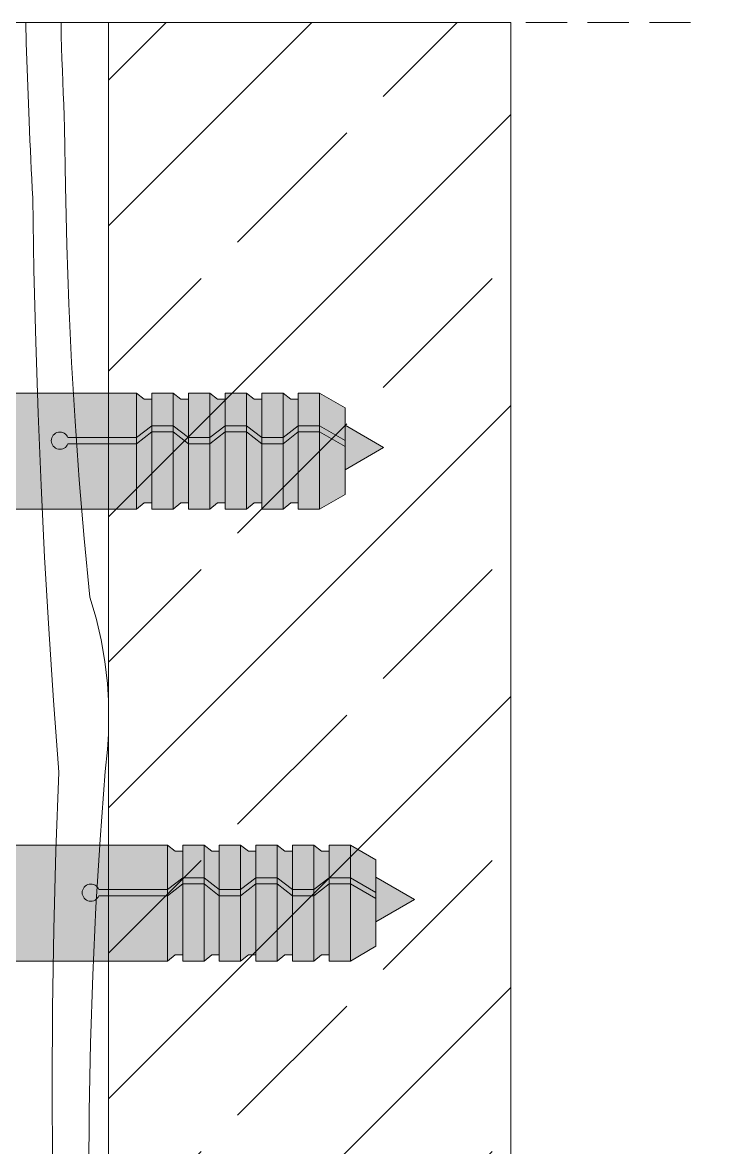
# Model space of a CAD drawing. Header units: millimetres. Extents: x -7826 to 55813, y 465 to 25965.
# Drawn here: x 53924 to 54257, y 16993 to 17539 of the extents above; entities that cross this region are included whole.
import ezdxf

# ---------------------------------------------------------------- set-up
doc = ezdxf.new("R2010")
doc.units = ezdxf.units.MM
doc.linetypes.add('Hidden Line', pattern=[30.00000000000001, 20, -10.00000000000001])
for name, color, linetype, lineweight in [('2D - Ogolne2', 251, 'Continuous', 15), ('2D Drafting - General121', 255, 'Continuous', 0), ('2D Drafting - General2', 251, 'Continuous', 15), ('2D Drafting - General81', 251, 'Continuous', 20)]:
    doc.layers.add(name, color=color, linetype=linetype, lineweight=lineweight)

# ---------------------------------------------------------------- blocks, each defined once
blk = doc.blocks.new('*X38')
at = {"layer": '2D Drafting - General81', "linetype": 'Continuous'}
for p, q in [((-48009.10307146277, 64832.55848733983), (-48009.35534953867, 64842.40495921654)), ((-47992.0940144191, 64835.77243697853), (-47992.23143059357, 64842.40495921654)), ((-47991.93485466691, 64830.22229493841), (-47992.0940144191, 64835.77243697853)), ((-48007.72264840914, 64794.42648238866), (-48009.10307146277, 64832.55848733983)), ((-47991.76299580947, 64824.67253160786), (-47991.93485466691, 64830.22229493841)), ((-47991.57843874655, 64819.12317604323), (-47991.76299580947, 64824.67253160786)), ((-47991.38118444444, 64813.57425729878), (-47991.57843874655, 64819.12317604323)), ((-47991.17123393587, 64808.02580442649), (-47991.38118444444, 64813.57425729878)), ((-47990.94858832008, 64802.47784647586), (-47991.17123393587, 64808.02580442649)), ((-47990.71324876272, 64796.93041249385), (-47990.94858832008, 64802.47784647586)), ((-48007.52564845457, 64789.75194569219), (-48007.72264840914, 64794.42648238865)), ((-47990.46521649596, 64791.38353152462), (-47990.71324876272, 64796.93041249385)), ((-48007.3225903307, 64785.07766823927), (-48007.52564845457, 64789.75194569219)), ((-47990.1233514743, 64762.80558643722), (-47990.46521649597, 64791.38353152462)), ((-48007.11347437863, 64780.40365788121), (-48007.3225903307, 64785.07766823927)), ((-48006.89830094961, 64775.72992246893), (-48007.11347437863, 64780.40365788121)), ((-48006.67707040505, 64771.05646985284), (-48006.89830094961, 64775.72992246893)), ((-48006.44978311656, 64766.38330788292), (-48006.67707040505, 64771.05646985284)), ((-48006.21643946593, 64761.71044440864), (-48006.44978311656, 64766.38330788292)), ((-48005.97703984507, 64757.03788727894), (-48006.21643946593, 64761.71044440864)), ((-47989.4430824372, 64734.23369376019), (-47990.1233514743, 64762.80558643722)), ((-48005.39317343078, 64722.13097162648), (-48005.97703984507, 64757.03788727894)), ((-47988.42450478865, 64705.67186054372), (-47989.4430824372, 64734.23369376019)), ((-48004.52192032855, 64687.23004644693), (-48005.39317343078, 64722.13097162648)), ((-47987.06776137854, 64677.12409242728), (-47988.42450478865, 64705.67186054372)), ((-48003.36333960222, 64652.33747773871), (-48004.52192032855, 64687.23004644693)), ((-47985.37304248264, 64648.59439307774), (-47987.06776137854, 64677.12409242728)), ((-48001.91750979414, 64617.45563093378), (-48003.36333960222, 64652.33747773871)), ((-47983.34058577591, 64620.08676362797), (-47985.37304248264, 64648.59439307774)), ((-47980.9706762992, 64591.60520211558), (-47983.34058577591, 64620.08676362797)), ((-48000.1845289198, 64582.5868707372), (-48001.91750979414, 64617.45563093378)), ((-47978.26364641923, 64563.15370292241), (-47980.9706762992, 64591.60520211558)), ((-47998.16451446118, 64547.7335609669), (-48000.1845289198, 64582.5868707372)), ((-47975.22570624502, 64552.86753182047), (-47978.26364641923, 64563.15370292241)), ((-47972.77687532036, 64542.4254236261), (-47975.22570624502, 64552.86753182047)), ((-47995.8576033588, 64512.8980643934), (-47998.16451446118, 64547.7335609669)), ((-47970.92505921768, 64531.86108864644), (-47972.77687532036, 64542.4254236261)), ((-47969.67623616365, 64521.20863177396), (-47970.92505921768, 64531.86108864644)), ((-47969.17559333132, 64512.85713576179), (-47969.67623616365, 64521.20863177396)), ((-47993.26395200245, 64478.08274257959), (-47995.8576033588, 64512.8980643934)), ((-47969.57823611577, 64489.06717931254), (-47969.17559333132, 64496.54725512663)), ((-47970.76207736909, 64478.40730518911), (-47969.57823611577, 64489.06717931254)), ((-47994.70606698617, 64439.9530209208), (-47993.26395200245, 64478.08274257959)), ((-47973.2254696739, 64445.45306221561), (-47970.76207736909, 64478.40730518911)), ((-47975.23986379558, 64412.46832865709), (-47973.2254696739, 64445.45306221561)), ((-47995.74508522807, 64401.81018659382), (-47994.70606698617, 64439.9530209208)), ((-47976.80488614947, 64379.45922178282), (-47975.23986379558, 64412.46832865709)), ((-47996.3808906493, 64363.65850090537), (-47995.74508522807, 64401.81018659382)), ((-47977.92024649027, 64346.43186338233), (-47976.80488614947, 64379.45922178282)), ((-47996.61341221786, 64325.5022261511), (-47996.3808906493, 64363.65850090537)), ((-47978.58573796595, 64313.39237863), (-47977.92024649027, 64346.43186338233)), ((-47996.44262395652, 64287.34562513932), (-47996.61341221786, 64325.5022261511)), ((-47978.80123715605, 64280.34689494912), (-47978.58573796595, 64313.39237863))]:
    blk.add_line(p, q, dxfattribs=at)
blk = doc.blocks.new('Wype_nienie_129')
at = {"layer": '2D Drafting - General2', "linetype": 'Continuous'}
for p, q in [((-47969.17559333132, 64842.40495921654), (-48149.17559333131, 64842.40495921654)), ((-47969.17559333132, 63930.49057417794), (-47969.17559333132, 64842.40495921654))]:
    blk.add_line(p, q, dxfattribs=at)
at = {"layer": '2D Drafting - General81', "linetype": 'Continuous'}
blk.add_blockref('*X38', (0, 0), dxfattribs=at)

msp = doc.modelspace()

# ---------------------------------------------------------------- hatches: boundary and pattern name
at = {"layer": '2D Drafting - General121', "linetype": 'Continuous'}
h = msp.add_hatch(color=256, dxfattribs=at)
edge = h.paths.add_edge_path()
edge.add_line((53844.78526070297, 17302.76022561027), (53844.78526070297, 17359.11408567144))
edge.add_line((53844.78526070297, 17359.11408567144), (53979.2041208653, 17359.11408567144))
edge.add_line((53979.2041208653, 17359.11408567144), (53979.2041208653, 17337.45787289292))
edge.add_line((53979.2041208653, 17337.45787289292), (53945.89550412581, 17337.45787289292))
edge.add_arc((53941.98089569121, 17335.97853980047), 4.184804128586707, 20.70161155939179, 339.2983884406082)
edge.add_line((53945.89550412581, 17334.49920670803), (53979.2041208653, 17334.49920670803))
edge.add_line((53979.2041208653, 17334.49920670803), (53979.2041208653, 17302.76022561027))
edge.add_line((53979.2041208653, 17302.76022561027), (53844.78526070297, 17302.76022561027))
for points in [[(53986.64539865356, 17356.15541948656), (53986.64539865356, 17343.20435746664), (53979.2041208653, 17337.45787289292), (53979.2041208653, 17359.11408567144), (53982.94706592247, 17356.15541948656)], [(53997.00073030064, 17359.11408567144), (53997.00073030064, 17343.20435746664), (53986.64539865356, 17343.20435746664), (53986.64539865356, 17359.11408567144)], [(54004.44200808889, 17356.15541948656), (54004.44200808889, 17337.45787289292), (53997.00073030064, 17343.20435746664), (53997.00073030064, 17359.11408567144), (54000.7436753578, 17356.15541948656)], [(54014.79733973595, 17359.11408567144), (54014.79733973595, 17337.45787289292), (54004.44200808889, 17337.45787289292), (54004.44200808889, 17359.11408567144)], [(54014.79733973595, 17337.45787289292), (54014.79733973595, 17359.11408567144), (54018.54028479313, 17356.15541948656), (54022.23861752423, 17356.15541948656), (54022.23861752423, 17343.20435746664)], [(54032.59394917129, 17359.11408567144), (54032.59394917129, 17343.20435746664), (54022.23861752423, 17343.20435746664), (54022.23861752423, 17359.11408567144)], [(54040.03522695955, 17356.15541948656), (54040.03522695955, 17337.45787289292), (54032.59394917129, 17343.20435746664), (54032.59394917129, 17359.11408567144), (54036.33689422846, 17356.15541948656)], [(54050.39055860662, 17359.11408567144), (54050.39055860662, 17337.45787289292), (54040.03522695955, 17337.45787289292), (54040.03522695955, 17359.11408567144)], [(54057.83183639489, 17356.15541948656), (54057.83183639489, 17343.20435746664), (54050.39055860662, 17337.45787289292), (54050.39055860662, 17359.11408567144), (54054.1335036638, 17356.15541948656)], [(54057.83183639489, 17343.20435746664), (54057.83183639489, 17359.11408567144), (54068.18716804196, 17359.11408567144), (54068.18716804196, 17343.20435746664)], [(54080.56749702065, 17336.05657119814), (54068.18716804196, 17343.20435746664), (54068.18716804196, 17359.11408567144), (54080.56749702065, 17351.96629940295)], [(53979.2041208653, 17337.45787289292), (53986.64539865356, 17343.20435746664), (53986.64539865356, 17340.24569128175), (53979.2041208653, 17334.49920670803)], [(53986.64539865356, 17343.20435746664), (53997.00073030064, 17343.20435746664), (53997.00073030064, 17340.24569128175), (53986.64539865356, 17340.24569128175)], [(54004.44200808889, 17334.49920670803), (53997.00073030064, 17340.24569128178), (53997.00073030064, 17343.20435746664), (54004.44200808889, 17337.45787289292)], [(54022.23861752423, 17340.24569128175), (54014.79733973595, 17334.49920670803), (54014.79733973595, 17337.45787289292), (54022.23861752423, 17343.20435746664)], [(54032.59394917129, 17340.24569128175), (54022.23861752423, 17340.24569128175), (54022.23861752423, 17343.20435746664), (54032.59394917129, 17343.20435746664)], [(54040.03522695955, 17334.49920670803), (54032.59394917129, 17340.24569128175), (54032.59394917129, 17343.20435746664), (54040.03522695955, 17337.45787289292)], [(54050.39055860662, 17337.45787289292), (54057.83183639489, 17343.20435746664), (54057.83183639489, 17340.24569128175), (54050.39055860662, 17334.49920670803)], [(54057.83183639489, 17343.20435746664), (54068.18716804196, 17343.20435746664), (54068.18716804196, 17340.24569128175), (54057.83183639489, 17340.24569128175)], [(54080.56749702065, 17333.09790501327), (54068.18716804196, 17340.24569128178), (54068.18716804196, 17343.20435746664), (54080.56749702065, 17336.05657119814)], [(54099.29532163399, 17332.68139523618), (54080.56749702065, 17321.86888065432), (54080.56749702065, 17343.49390981803)], [(53986.64539865356, 17305.71889179512), (53982.94706592247, 17305.71889179512), (53979.2041208653, 17302.76022561027), (53979.2041208653, 17334.49920670803), (53986.64539865356, 17340.24569128175)], [(53986.64539865356, 17302.76022561027), (53986.64539865356, 17340.24569128175), (53997.00073030064, 17340.24569128175), (53997.00073030064, 17302.76022561027)], [(54004.44200808889, 17305.71889179512), (54000.7436753578, 17305.71889179512), (53997.00073030064, 17302.76022561027), (53997.00073030064, 17340.24569128178), (54004.44200808889, 17334.49920670803)], [(54004.44200808889, 17337.45787289292), (54014.79733973595, 17337.45787289292), (54014.79733973595, 17334.49920670803), (54004.44200808889, 17334.49920670803)], [(54022.23861752423, 17305.71889179512), (54018.54028479313, 17305.71889179512), (54014.79733973595, 17302.76022561027), (54014.79733973595, 17334.49920670803), (54022.23861752423, 17340.24569128175)], [(54032.59394917129, 17302.76022561027), (54022.23861752423, 17302.76022561027), (54022.23861752423, 17340.24569128175), (54032.59394917129, 17340.24569128175)], [(54040.03522695955, 17305.71889179512), (54036.33689422846, 17305.71889179512), (54032.59394917129, 17302.76022561027), (54032.59394917129, 17340.24569128175), (54040.03522695955, 17334.49920670803)], [(54040.03522695955, 17337.45787289292), (54050.39055860662, 17337.45787289292), (54050.39055860662, 17334.49920670803), (54040.03522695955, 17334.49920670803)], [(54057.83183639489, 17305.71889179512), (54054.1335036638, 17305.71889179512), (54050.39055860662, 17302.76022561027), (54050.39055860662, 17334.49920670803), (54057.83183639489, 17340.24569128175)], [(54057.83183639489, 17302.76022561027), (54057.83183639489, 17340.24569128175), (54068.18716804196, 17340.24569128175), (54068.18716804196, 17302.76022561027)], [(54080.56749702065, 17309.90801187876), (54068.18716804196, 17302.76022561027), (54068.18716804196, 17340.24569128175), (54080.56749702065, 17333.09790501327)], [(54004.44200808889, 17302.76022561027), (54004.44200808889, 17334.49920670803), (54014.79733973595, 17334.49920670803), (54014.79733973595, 17302.76022561027)], [(54050.39055860662, 17302.76022561027), (54040.03522695955, 17302.76022561027), (54040.03522695955, 17334.49920670803), (54050.39055860662, 17334.49920670803)], [(54001.64539134392, 17136.52530604096), (54001.64539134392, 17123.57424402104), (53994.20411355566, 17117.8277594473), (53994.20411355566, 17139.48397222584), (53997.94705861283, 17136.52530604096)], [(54012.000722991, 17139.48397222584), (54012.000722991, 17123.57424402104), (54001.64539134392, 17123.57424402104), (54001.64539134392, 17139.48397222584)], [(54019.44200077926, 17136.52530604096), (54019.44200077926, 17117.8277594473), (54012.000722991, 17123.57424402104), (54012.000722991, 17139.48397222584), (54015.74366804816, 17136.52530604096)], [(54029.79733242631, 17139.48397222584), (54029.79733242631, 17117.8277594473), (54019.44200077926, 17117.8277594473), (54019.44200077926, 17139.48397222584)], [(54029.79733242631, 17117.8277594473), (54029.79733242631, 17139.48397222584), (54033.54027748349, 17136.52530604096), (54037.23861021459, 17136.52530604096), (54037.23861021459, 17123.57424402104)], [(54047.59394186165, 17139.48397222584), (54047.59394186165, 17123.57424402104), (54037.23861021459, 17123.57424402104), (54037.23861021459, 17139.48397222584)], [(54055.03521964992, 17136.52530604096), (54055.03521964992, 17117.8277594473), (54047.59394186165, 17123.57424402104), (54047.59394186165, 17139.48397222584), (54051.33688691883, 17136.52530604096)], [(54065.39055129699, 17139.48397222584), (54065.39055129699, 17117.8277594473), (54055.03521964992, 17117.8277594473), (54055.03521964992, 17139.48397222584)], [(54072.83182908525, 17136.52530604096), (54072.83182908525, 17123.57424402104), (54065.39055129699, 17117.8277594473), (54065.39055129699, 17139.48397222584), (54069.13349635417, 17136.52530604096)], [(54072.83182908525, 17123.57424402104), (54072.83182908525, 17139.48397222584), (54083.18716073233, 17139.48397222584), (54083.18716073233, 17123.57424402104)], [(54095.56748971101, 17116.42645775254), (54083.18716073233, 17123.57424402104), (54083.18716073233, 17139.48397222584), (54095.56748971101, 17132.33618595735)], [(53994.20411355566, 17117.8277594473), (54001.64539134392, 17123.57424402104), (54001.64539134392, 17120.61557783617), (53994.20411355566, 17114.86909326243)], [(54001.64539134392, 17123.57424402104), (54012.000722991, 17123.57424402104), (54012.000722991, 17120.61557783617), (54001.64539134392, 17120.61557783617)], [(54019.44200077926, 17114.86909326243), (54012.000722991, 17120.61557783617), (54012.000722991, 17123.57424402104), (54019.44200077926, 17117.8277594473)], [(54037.23861021459, 17120.61557783617), (54029.79733242631, 17114.86909326243), (54029.79733242631, 17117.8277594473), (54037.23861021459, 17123.57424402104)], [(54047.59394186165, 17120.61557783617), (54037.23861021459, 17120.61557783617), (54037.23861021459, 17123.57424402104), (54047.59394186165, 17123.57424402104)], [(54055.03521964992, 17114.86909326243), (54047.59394186165, 17120.61557783617), (54047.59394186165, 17123.57424402104), (54055.03521964992, 17117.8277594473)], [(54065.39055129699, 17117.8277594473), (54072.83182908525, 17123.57424402104), (54072.83182908525, 17120.61557783617), (54065.39055129699, 17114.86909326243)], [(54072.83182908525, 17123.57424402104), (54083.18716073233, 17123.57424402104), (54083.18716073233, 17120.61557783617), (54072.83182908525, 17120.61557783617)], [(54095.56748971101, 17113.46779156767), (54083.18716073233, 17120.61557783617), (54083.18716073233, 17123.57424402104), (54095.56748971101, 17116.42645775254)], [(54114.29531432435, 17113.05128179058), (54095.56748971101, 17102.23876720872), (54095.56748971101, 17123.86379637241)], [(54001.64539134392, 17086.08877834955), (53997.94705861283, 17086.08877834955), (53994.20411355566, 17083.13011216466), (53994.20411355566, 17114.86909326243), (54001.64539134392, 17120.61557783617)], [(54001.64539134392, 17083.13011216466), (54001.64539134392, 17120.61557783617), (54012.000722991, 17120.61557783617), (54012.000722991, 17083.13011216466)], [(54019.44200077926, 17086.08877834955), (54015.74366804816, 17086.08877834955), (54012.000722991, 17083.13011216466), (54012.000722991, 17120.61557783617), (54019.44200077926, 17114.86909326243)], [(54019.44200077926, 17117.8277594473), (54029.79733242631, 17117.8277594473), (54029.79733242631, 17114.86909326243), (54019.44200077926, 17114.86909326243)], [(54037.23861021459, 17086.08877834955), (54033.54027748349, 17086.08877834955), (54029.79733242631, 17083.13011216466), (54029.79733242631, 17114.86909326243), (54037.23861021459, 17120.61557783617)], [(54047.59394186165, 17083.13011216466), (54037.23861021459, 17083.13011216466), (54037.23861021459, 17120.61557783617), (54047.59394186165, 17120.61557783617)], [(54055.03521964992, 17086.08877834955), (54051.33688691883, 17086.08877834955), (54047.59394186165, 17083.13011216466), (54047.59394186165, 17120.61557783617), (54055.03521964992, 17114.86909326243)], [(54055.03521964992, 17117.8277594473), (54065.39055129699, 17117.8277594473), (54065.39055129699, 17114.86909326243), (54055.03521964992, 17114.86909326243)], [(54072.83182908525, 17086.08877834955), (54069.13349635417, 17086.08877834955), (54065.39055129699, 17083.13011216466), (54065.39055129699, 17114.86909326243), (54072.83182908525, 17120.61557783617)], [(54072.83182908525, 17083.13011216466), (54072.83182908525, 17120.61557783617), (54083.18716073233, 17120.61557783617), (54083.18716073233, 17083.13011216466)], [(54095.56748971101, 17090.27789843316), (54083.18716073233, 17083.13011216466), (54083.18716073233, 17120.61557783617), (54095.56748971101, 17113.46779156765)], [(54019.44200077926, 17083.13011216466), (54019.44200077926, 17114.86909326243), (54029.79733242631, 17114.86909326243), (54029.79733242631, 17083.13011216466)], [(54065.39055129699, 17083.13011216466), (54055.03521964992, 17083.13011216466), (54055.03521964992, 17114.86909326243), (54065.39055129699, 17114.86909326243)]]:
    msp.add_hatch(color=256, dxfattribs=at).paths.add_polyline_path(points)
h = msp.add_hatch(color=256, dxfattribs=at)
edge = h.paths.add_edge_path()
edge.add_line((53979.2041208653, 17334.49920670803), (53945.89550412581, 17334.49920670803))
edge.add_arc((53941.98089569121, 17335.97853980047), 4.184804128586707, 20.70161155939178, 339.2983884406082, ccw=False)
edge.add_line((53945.89550412581, 17337.45787289292), (53979.2041208653, 17337.45787289292))
edge.add_line((53979.2041208653, 17337.45787289292), (53979.2041208653, 17334.49920670803))
h = msp.add_hatch(color=256, dxfattribs=at)
edge = h.paths.add_edge_path()
edge.add_line((53859.78525339333, 17083.13011216466), (53859.78525339333, 17139.48397222584))
edge.add_line((53859.78525339333, 17139.48397222584), (53994.20411355566, 17139.48397222584))
edge.add_line((53994.20411355566, 17139.48397222584), (53994.20411355566, 17117.8277594473))
edge.add_line((53994.20411355566, 17117.8277594473), (53960.89549681617, 17117.8277594473))
edge.add_arc((53956.98088838159, 17116.34842635486), 4.184804128563717, 20.70161155940426, 339.2983884405957)
edge.add_line((53960.89549681617, 17114.86909326243), (53994.20411355566, 17114.86909326243))
edge.add_line((53994.20411355566, 17114.86909326243), (53994.20411355566, 17083.13011216466))
edge.add_line((53994.20411355566, 17083.13011216466), (53859.78525339333, 17083.13011216466))
h = msp.add_hatch(color=256, dxfattribs=at)
edge = h.paths.add_edge_path()
edge.add_line((53994.20411355566, 17114.86909326243), (53960.89549681617, 17114.86909326243))
edge.add_arc((53956.98088838159, 17116.34842635486), 4.184804128563717, 20.701611559404284, 339.2983884405957, ccw=False)
edge.add_line((53960.89549681617, 17117.8277594473), (53994.20411355566, 17117.8277594473))
edge.add_line((53994.20411355566, 17117.8277594473), (53994.20411355566, 17114.86909326243))
at = {"layer": '2D Drafting - General81', "linetype": 'Continuous'}
h = msp.add_hatch(dxfattribs=at)
h.set_pattern_fill('SOLID___DASHED', color=256, style=0, pattern_type=2)
h.set_pattern_definition([(44.99999999999999, (101934.7416298114, -47303.20805643543), (-70.71067811865473, 70.71067811865478), []), (44.99999999999999, (101899.3862907521, -47267.8527173761), (-70.71067811865473, 70.71067811865478), [75, -25])])
h.paths.add_polyline_path([(53965.56603648006, 16627.28251774252), (54161.11175744338, 16627.28251774252), (54161.11175744338, 17539.19691903052), (53965.56603648006, 17539.19691903052)])

# ---------------------------------------------------------------- linework, layer by layer
at = {"layer": '2D - Ogolne2', "linetype": 'Continuous'}
for p, q in [((53979.20411285459, 17359.11408567144), (53844.78525269226, 17359.11408567144)), ((53982.94705791176, 17356.15541948656), (53979.20411285459, 17359.11408567144)), ((53979.20411285459, 17359.11408567144), (53979.20411285459, 17302.76022561027)), ((53986.64539064285, 17359.11408567144), (53986.64539064285, 17356.15541948656)), ((53997.00072228992, 17359.11408567144), (53986.64539064285, 17359.11408567144)), ((53986.64539064285, 17359.11408567144), (53986.64539064285, 17302.76022561027)), ((54000.74366734709, 17356.15541948656), (53997.00072228992, 17359.11408567144)), ((53997.00072228992, 17359.11408567144), (53997.00072228992, 17302.76022561027)), ((54004.44200007818, 17359.11408567144), (54004.44200007818, 17356.15541948656)), ((54014.79733172525, 17359.11408567144), (54004.44200007818, 17359.11408567144)), ((54004.44200007818, 17359.11408567144), (54004.44200007818, 17302.76022561027)), ((54018.54027678241, 17356.15541948656), (54014.79733172525, 17359.11408567144)), ((54014.79733172525, 17359.11408567144), (54014.79733172525, 17302.76022561027)), ((54022.23860951352, 17359.11408567144), (54022.23860951352, 17356.15541948656)), ((54032.59394116058, 17359.11408567144), (54022.23860951352, 17359.11408567144)), ((54022.23860951352, 17359.11408567144), (54022.23860951352, 17302.76022561027)), ((54036.33688621775, 17356.15541948656), (54032.59394116058, 17359.11408567144)), ((54032.59394116058, 17359.11408567144), (54032.59394116058, 17302.76022561027)), ((54040.03521894884, 17359.11408567144), (54040.03521894884, 17356.15541948656)), ((54050.39055059592, 17359.11408567144), (54040.03521894884, 17359.11408567144)), ((54040.03521894884, 17359.11408567144), (54040.03521894884, 17302.76022561027)), ((54054.13349565309, 17356.15541948656), (54050.39055059592, 17359.11408567144)), ((54050.39055059592, 17359.11408567144), (54050.39055059592, 17302.76022561027)), ((54057.83182838418, 17359.11408567144), (54057.83182838418, 17302.76022561027)), ((54068.18716003126, 17359.11408567144), (54057.83182838418, 17359.11408567144)), ((54080.56748900993, 17351.96629940295), (54068.18716003126, 17359.11408567144)), ((54068.18716003126, 17359.11408567144), (54068.18716003126, 17302.76022561027)), ((53986.64539064285, 17356.15541948656), (53982.94705791176, 17356.15541948656)), ((54004.44200007818, 17356.15541948656), (54000.74366734709, 17356.15541948656)), ((54022.23860951352, 17356.15541948656), (54018.54027678241, 17356.15541948656)), ((54040.03521894884, 17356.15541948656), (54036.33688621775, 17356.15541948656)), ((54057.83182838418, 17356.15541948656), (54054.13349565309, 17356.15541948656)), ((54080.56748900993, 17351.96629940295), (54080.56748900993, 17309.90801187876)), ((53986.64539064285, 17343.20435746664), (53979.20411285459, 17337.45787289292)), ((53997.00072228992, 17343.20435746664), (53986.64539064285, 17343.20435746664)), ((54004.44200007818, 17337.45787289292), (53997.00072228992, 17343.20435746664)), ((54022.23860951352, 17343.20435746664), (54014.79733172525, 17337.45787289292)), ((54032.59394116058, 17343.20435746664), (54022.23860951352, 17343.20435746664)), ((54040.03521894884, 17337.45787289292), (54032.59394116058, 17343.20435746664)), ((54057.83182838418, 17343.20435746664), (54050.39055059592, 17337.45787289292)), ((54068.18716003126, 17343.20435746664), (54057.83182838418, 17343.20435746664)), ((54080.56748900993, 17336.05657119814), (54068.18716003126, 17343.20435746664)), ((54080.56748900993, 17343.49390981803), (54099.29531362328, 17332.68139523618)), ((53979.20411285459, 17337.45787289292), (53945.8954961151, 17337.45787289292)), ((53986.64539064285, 17340.24569128175), (53979.20411285459, 17334.49920670803)), ((53997.00072228992, 17340.24569128175), (53986.64539064285, 17340.24569128175)), ((54004.44200007818, 17334.49920670803), (53997.00072228992, 17340.24569128175)), ((54014.79733172525, 17337.45787289292), (54004.44200007818, 17337.45787289292)), ((54022.23860951352, 17340.24569128175), (54014.79733172525, 17334.49920670803)), ((54032.59394116058, 17340.24569128175), (54022.23860951352, 17340.24569128175)), ((54040.03521894884, 17334.49920670803), (54032.59394116058, 17340.24569128175)), ((54050.39055059592, 17337.45787289292), (54040.03521894884, 17337.45787289292)), ((54057.83182838418, 17340.24569128175), (54050.39055059592, 17334.49920670803)), ((54068.18716003126, 17340.24569128175), (54057.83182838418, 17340.24569128175)), ((54080.56748900993, 17333.09790501327), (54068.18716003126, 17340.24569128175)), ((53979.20411285459, 17334.49920670803), (53945.8954961151, 17334.49920670803)), ((54014.79733172525, 17334.49920670803), (54004.44200007818, 17334.49920670803)), ((54050.39055059592, 17334.49920670803), (54040.03521894884, 17334.49920670803)), ((54080.56748900993, 17321.86888065432), (54099.29531362328, 17332.68139523618)), ((54080.56748900993, 17309.90801187876), (54068.18716003126, 17302.76022561027)), ((53982.94705791176, 17305.71889179512), (53979.20411285459, 17302.76022561027)), ((53986.64539064285, 17305.71889179512), (53982.94705791176, 17305.71889179512)), ((53986.64539064285, 17302.76022561027), (53986.64539064285, 17305.71889179512)), ((54000.74366734709, 17305.71889179512), (53997.00072228992, 17302.76022561027)), ((54004.44200007818, 17305.71889179512), (54000.74366734709, 17305.71889179512)), ((54004.44200007818, 17302.76022561027), (54004.44200007818, 17305.71889179512)), ((54018.54027678241, 17305.71889179512), (54014.79733172525, 17302.76022561027)), ((54022.23860951352, 17305.71889179512), (54018.54027678241, 17305.71889179512)), ((54022.23860951352, 17302.76022561027), (54022.23860951352, 17305.71889179512)), ((54036.33688621775, 17305.71889179512), (54032.59394116058, 17302.76022561027)), ((54040.03521894884, 17305.71889179512), (54036.33688621775, 17305.71889179512)), ((54040.03521894884, 17302.76022561027), (54040.03521894884, 17305.71889179512)), ((54054.13349565309, 17305.71889179512), (54050.39055059592, 17302.76022561027)), ((54057.83182838418, 17305.71889179512), (54054.13349565309, 17305.71889179512)), ((53979.20411285459, 17302.76022561027), (53844.78525269226, 17302.76022561027)), ((53997.00072228992, 17302.76022561027), (53986.64539064285, 17302.76022561027)), ((54014.79733172525, 17302.76022561027), (54004.44200007818, 17302.76022561027)), ((54032.59394116058, 17302.76022561027), (54022.23860951352, 17302.76022561027)), ((54050.39055059592, 17302.76022561027), (54040.03521894884, 17302.76022561027)), ((54068.18716003126, 17302.76022561027), (54057.83182838418, 17302.76022561027)), ((53994.20411355566, 17139.48397222584), (53859.78525339333, 17139.48397222584)), ((53994.20411355566, 17139.48397222584), (53994.20411355566, 17083.13011216465)), ((53997.94705861283, 17136.52530604096), (53994.20411355566, 17139.48397222584)), ((54001.64539134392, 17139.48397222584), (54001.64539134392, 17083.13011216465)), ((54012.000722991, 17139.48397222584), (54001.64539134392, 17139.48397222584)), ((54001.64539134392, 17139.48397222584), (54001.64539134392, 17136.52530604096)), ((54012.000722991, 17139.48397222584), (54012.000722991, 17083.13011216465)), ((54015.74366804816, 17136.52530604096), (54012.000722991, 17139.48397222584)), ((54019.44200077926, 17139.48397222584), (54019.44200077926, 17083.13011216465)), ((54029.79733242631, 17139.48397222584), (54019.44200077926, 17139.48397222584)), ((54019.44200077926, 17139.48397222584), (54019.44200077926, 17136.52530604096)), ((54029.79733242631, 17139.48397222584), (54029.79733242631, 17083.13011216465)), ((54033.54027748349, 17136.52530604096), (54029.79733242631, 17139.48397222584)), ((54037.23861021459, 17139.48397222584), (54037.23861021459, 17083.13011216465)), ((54047.59394186165, 17139.48397222584), (54037.23861021459, 17139.48397222584)), ((54037.23861021459, 17139.48397222584), (54037.23861021459, 17136.52530604096)), ((54047.59394186165, 17139.48397222584), (54047.59394186165, 17083.13011216465)), ((54051.33688691883, 17136.52530604096), (54047.59394186165, 17139.48397222584)), ((54055.03521964992, 17139.48397222584), (54055.03521964992, 17083.13011216465)), ((54065.39055129699, 17139.48397222584), (54055.03521964992, 17139.48397222584)), ((54055.03521964992, 17139.48397222584), (54055.03521964992, 17136.52530604096)), ((54065.39055129699, 17139.48397222584), (54065.39055129699, 17083.13011216465)), ((54069.13349635416, 17136.52530604096), (54065.39055129699, 17139.48397222584)), ((54083.18716073233, 17139.48397222584), (54072.83182908525, 17139.48397222584)), ((54072.83182908525, 17139.48397222584), (54072.83182908525, 17083.13011216465)), ((54083.18716073233, 17139.48397222584), (54083.18716073233, 17083.13011216465)), ((54095.56748971101, 17132.33618595735), (54083.18716073233, 17139.48397222584)), ((54001.64539134392, 17136.52530604096), (53997.94705861283, 17136.52530604096)), ((54019.44200077926, 17136.52530604096), (54015.74366804816, 17136.52530604096)), ((54037.23861021459, 17136.52530604096), (54033.54027748349, 17136.52530604096)), ((54055.03521964992, 17136.52530604096), (54051.33688691883, 17136.52530604096)), ((54072.83182908525, 17136.52530604096), (54069.13349635416, 17136.52530604096)), ((54095.56748971101, 17132.33618595735), (54095.56748971101, 17090.27789843316)), ((54001.64539134392, 17123.57424402104), (53994.20411355566, 17117.8277594473)), ((54012.000722991, 17123.57424402104), (54001.64539134392, 17123.57424402104)), ((54019.44200077926, 17117.8277594473), (54012.000722991, 17123.57424402104)), ((54037.23861021459, 17123.57424402104), (54029.79733242631, 17117.8277594473)), ((54047.59394186165, 17123.57424402104), (54037.23861021459, 17123.57424402104)), ((54055.03521964992, 17117.8277594473), (54047.59394186165, 17123.57424402104)), ((54072.83182908525, 17123.57424402104), (54065.39055129699, 17117.8277594473)), ((54083.18716073233, 17123.57424402104), (54072.83182908525, 17123.57424402104)), ((54095.56748971101, 17116.42645775254), (54083.18716073233, 17123.57424402104)), ((54095.56748971101, 17123.86379637241), (54114.29531432435, 17113.05128179058)), ((53994.20411355566, 17117.8277594473), (53960.89549681617, 17117.8277594473)), ((54001.64539134392, 17120.61557783615), (53994.20411355566, 17114.86909326243)), ((54012.000722991, 17120.61557783615), (54001.64539134392, 17120.61557783615)), ((54019.44200077926, 17114.86909326243), (54012.000722991, 17120.61557783615)), ((54029.79733242631, 17117.8277594473), (54019.44200077926, 17117.8277594473)), ((54037.23861021459, 17120.61557783615), (54029.79733242631, 17114.86909326243)), ((54047.59394186165, 17120.61557783615), (54037.23861021459, 17120.61557783615)), ((54055.03521964992, 17114.86909326243), (54047.59394186165, 17120.61557783615)), ((54065.39055129699, 17117.8277594473), (54055.03521964992, 17117.8277594473)), ((54072.83182908525, 17120.61557783615), (54065.39055129699, 17114.86909326243)), ((54083.18716073233, 17120.61557783615), (54072.83182908525, 17120.61557783615)), ((54095.56748971101, 17113.46779156765), (54083.18716073233, 17120.61557783615)), ((53994.20411355566, 17114.86909326243), (53960.89549681617, 17114.86909326243)), ((54029.79733242631, 17114.86909326243), (54019.44200077926, 17114.86909326243)), ((54065.39055129699, 17114.86909326243), (54055.03521964992, 17114.86909326243)), ((54095.56748971101, 17102.23876720872), (54114.29531432435, 17113.05128179058)), ((54095.56748971101, 17090.27789843316), (54083.18716073233, 17083.13011216465)), ((53997.94705861283, 17086.08877834952), (53994.20411355566, 17083.13011216465)), ((54001.64539134392, 17086.08877834952), (53997.94705861283, 17086.08877834952)), ((54001.64539134392, 17083.13011216465), (54001.64539134392, 17086.08877834952)), ((54015.74366804816, 17086.08877834952), (54012.000722991, 17083.13011216465)), ((54019.44200077926, 17086.08877834952), (54015.74366804816, 17086.08877834952)), ((54019.44200077926, 17083.13011216465), (54019.44200077926, 17086.08877834952)), ((54033.54027748349, 17086.08877834952), (54029.79733242631, 17083.13011216465)), ((54037.23861021459, 17086.08877834952), (54033.54027748349, 17086.08877834952)), ((54037.23861021459, 17083.13011216465), (54037.23861021459, 17086.08877834952)), ((54051.33688691883, 17086.08877834952), (54047.59394186165, 17083.13011216465)), ((54055.03521964992, 17086.08877834952), (54051.33688691883, 17086.08877834952)), ((54055.03521964992, 17083.13011216465), (54055.03521964992, 17086.08877834952)), ((54069.13349635416, 17086.08877834952), (54065.39055129699, 17083.13011216465)), ((54072.83182908525, 17086.08877834952), (54069.13349635416, 17086.08877834952)), ((53994.20411355566, 17083.13011216465), (53859.78525339333, 17083.13011216465)), ((54012.000722991, 17083.13011216465), (54001.64539134392, 17083.13011216465)), ((54029.79733242631, 17083.13011216465), (54019.44200077926, 17083.13011216465)), ((54047.59394186165, 17083.13011216465), (54037.23861021459, 17083.13011216465)), ((54065.39055129699, 17083.13011216465), (54055.03521964992, 17083.13011216465)), ((54083.18716073233, 17083.13011216465), (54072.83182908525, 17083.13011216465))]:
    msp.add_line(p, q, dxfattribs=at)
for centre in [(53941.98088768051, 17335.97853980047), (53956.98088838159, 17116.34842635486)]:
    msp.add_arc(centre, 4.184804128572733, 20.70161155921624, 339.2983884403942, dxfattribs=at)
at = {"layer": '2D Drafting - General2', "linetype": 'Hidden Line'}
msp.add_line((53238.44109544289, 17539.19691580195), (54256.68671060401, 17539.19691580195), dxfattribs=at)
at = {"layer": '2D Drafting - General2', "linetype": 'Continuous'}
msp.add_line((54161.11175744338, 16627.28250472167), (54161.11175744338, 17539.19690278111), dxfattribs=at)
at = {"layer": '2D Drafting - General2', "linetype": 'Continuous', "flags": 128}
for points in [[(53965.56603648006, 16627.28251774252), (54161.11175744338, 16627.28251774252), (54161.11175744338, 17539.19691903052), (53965.56603648006, 17539.19691903052)], [(53986.64539865356, 17356.15541948656), (53986.64539865356, 17343.20435746664), (53979.2041208653, 17337.45787289292), (53979.2041208653, 17359.11408567144), (53982.94706592247, 17356.15541948656)], [(53997.00073030064, 17359.11408567144), (53997.00073030064, 17343.20435746664), (53986.64539865356, 17343.20435746664), (53986.64539865356, 17359.11408567144)], [(54004.44200808889, 17356.15541948656), (54004.44200808889, 17337.45787289292), (53997.00073030064, 17343.20435746664), (53997.00073030064, 17359.11408567144), (54000.7436753578, 17356.15541948656)], [(54014.79733973595, 17359.11408567144), (54014.79733973595, 17337.45787289292), (54004.44200808889, 17337.45787289292), (54004.44200808889, 17359.11408567144)], [(54014.79733973595, 17337.45787289292), (54014.79733973595, 17359.11408567144), (54018.54028479313, 17356.15541948656), (54022.23861752423, 17356.15541948656), (54022.23861752423, 17343.20435746664)], [(54032.59394917129, 17359.11408567144), (54032.59394917129, 17343.20435746664), (54022.23861752423, 17343.20435746664), (54022.23861752423, 17359.11408567144)], [(54040.03522695955, 17356.15541948656), (54040.03522695955, 17337.45787289292), (54032.59394917129, 17343.20435746664), (54032.59394917129, 17359.11408567144), (54036.33689422846, 17356.15541948656)], [(54050.39055860662, 17359.11408567144), (54050.39055860662, 17337.45787289292), (54040.03522695955, 17337.45787289292), (54040.03522695955, 17359.11408567144)], [(54057.83183639489, 17356.15541948656), (54057.83183639489, 17343.20435746664), (54050.39055860662, 17337.45787289292), (54050.39055860662, 17359.11408567144), (54054.1335036638, 17356.15541948656)], [(54057.83183639489, 17343.20435746664), (54057.83183639489, 17359.11408567144), (54068.18716804196, 17359.11408567144), (54068.18716804196, 17343.20435746664)], [(54080.56749702065, 17336.05657119814), (54068.18716804196, 17343.20435746664), (54068.18716804196, 17359.11408567144), (54080.56749702065, 17351.96629940295)], [(53979.2041208653, 17337.45787289292), (53986.64539865356, 17343.20435746664), (53986.64539865356, 17340.24569128175), (53979.2041208653, 17334.49920670803)], [(53986.64539865356, 17343.20435746664), (53997.00073030064, 17343.20435746664), (53997.00073030064, 17340.24569128175), (53986.64539865356, 17340.24569128175)], [(54004.44200808889, 17334.49920670803), (53997.00073030064, 17340.24569128178), (53997.00073030064, 17343.20435746664), (54004.44200808889, 17337.45787289292)], [(54022.23861752423, 17340.24569128175), (54014.79733973595, 17334.49920670803), (54014.79733973595, 17337.45787289292), (54022.23861752423, 17343.20435746664)], [(54032.59394917129, 17340.24569128175), (54022.23861752423, 17340.24569128175), (54022.23861752423, 17343.20435746664), (54032.59394917129, 17343.20435746664)], [(54040.03522695955, 17334.49920670803), (54032.59394917129, 17340.24569128175), (54032.59394917129, 17343.20435746664), (54040.03522695955, 17337.45787289292)], [(54050.39055860662, 17337.45787289292), (54057.83183639489, 17343.20435746664), (54057.83183639489, 17340.24569128175), (54050.39055860662, 17334.49920670803)], [(54057.83183639489, 17343.20435746664), (54068.18716804196, 17343.20435746664), (54068.18716804196, 17340.24569128175), (54057.83183639489, 17340.24569128175)], [(54080.56749702065, 17333.09790501327), (54068.18716804196, 17340.24569128178), (54068.18716804196, 17343.20435746664), (54080.56749702065, 17336.05657119814)], [(54099.29532163399, 17332.68139523618), (54080.56749702065, 17321.86888065432), (54080.56749702065, 17343.49390981803)], [(53986.64539865356, 17305.71889179512), (53982.94706592247, 17305.71889179512), (53979.2041208653, 17302.76022561027), (53979.2041208653, 17334.49920670803), (53986.64539865356, 17340.24569128175)], [(53986.64539865356, 17302.76022561027), (53986.64539865356, 17340.24569128175), (53997.00073030064, 17340.24569128175), (53997.00073030064, 17302.76022561027)], [(54004.44200808889, 17305.71889179512), (54000.7436753578, 17305.71889179512), (53997.00073030064, 17302.76022561027), (53997.00073030064, 17340.24569128178), (54004.44200808889, 17334.49920670803)], [(54004.44200808889, 17337.45787289292), (54014.79733973595, 17337.45787289292), (54014.79733973595, 17334.49920670803), (54004.44200808889, 17334.49920670803)], [(54022.23861752423, 17305.71889179512), (54018.54028479313, 17305.71889179512), (54014.79733973595, 17302.76022561027), (54014.79733973595, 17334.49920670803), (54022.23861752423, 17340.24569128175)], [(54032.59394917129, 17302.76022561027), (54022.23861752423, 17302.76022561027), (54022.23861752423, 17340.24569128175), (54032.59394917129, 17340.24569128175)], [(54040.03522695955, 17305.71889179512), (54036.33689422846, 17305.71889179512), (54032.59394917129, 17302.76022561027), (54032.59394917129, 17340.24569128175), (54040.03522695955, 17334.49920670803)], [(54040.03522695955, 17337.45787289292), (54050.39055860662, 17337.45787289292), (54050.39055860662, 17334.49920670803), (54040.03522695955, 17334.49920670803)], [(54057.83183639489, 17305.71889179512), (54054.1335036638, 17305.71889179512), (54050.39055860662, 17302.76022561027), (54050.39055860662, 17334.49920670803), (54057.83183639489, 17340.24569128175)], [(54057.83183639489, 17302.76022561027), (54057.83183639489, 17340.24569128175), (54068.18716804196, 17340.24569128175), (54068.18716804196, 17302.76022561027)], [(54080.56749702065, 17309.90801187876), (54068.18716804196, 17302.76022561027), (54068.18716804196, 17340.24569128175), (54080.56749702065, 17333.09790501327)], [(54004.44200808889, 17302.76022561027), (54004.44200808889, 17334.49920670803), (54014.79733973595, 17334.49920670803), (54014.79733973595, 17302.76022561027)], [(54050.39055860662, 17302.76022561027), (54040.03522695955, 17302.76022561027), (54040.03522695955, 17334.49920670803), (54050.39055860662, 17334.49920670803)], [(54001.64539134392, 17136.52530604096), (54001.64539134392, 17123.57424402104), (53994.20411355566, 17117.8277594473), (53994.20411355566, 17139.48397222584), (53997.94705861283, 17136.52530604096)], [(54012.000722991, 17139.48397222584), (54012.000722991, 17123.57424402104), (54001.64539134392, 17123.57424402104), (54001.64539134392, 17139.48397222584)], [(54019.44200077926, 17136.52530604096), (54019.44200077926, 17117.8277594473), (54012.000722991, 17123.57424402104), (54012.000722991, 17139.48397222584), (54015.74366804816, 17136.52530604096)], [(54029.79733242631, 17139.48397222584), (54029.79733242631, 17117.8277594473), (54019.44200077926, 17117.8277594473), (54019.44200077926, 17139.48397222584)], [(54029.79733242631, 17117.8277594473), (54029.79733242631, 17139.48397222584), (54033.54027748349, 17136.52530604096), (54037.23861021459, 17136.52530604096), (54037.23861021459, 17123.57424402104)], [(54047.59394186165, 17139.48397222584), (54047.59394186165, 17123.57424402104), (54037.23861021459, 17123.57424402104), (54037.23861021459, 17139.48397222584)], [(54055.03521964992, 17136.52530604096), (54055.03521964992, 17117.8277594473), (54047.59394186165, 17123.57424402104), (54047.59394186165, 17139.48397222584), (54051.33688691883, 17136.52530604096)], [(54065.39055129699, 17139.48397222584), (54065.39055129699, 17117.8277594473), (54055.03521964992, 17117.8277594473), (54055.03521964992, 17139.48397222584)], [(54072.83182908525, 17136.52530604096), (54072.83182908525, 17123.57424402104), (54065.39055129699, 17117.8277594473), (54065.39055129699, 17139.48397222584), (54069.13349635417, 17136.52530604096)], [(54072.83182908525, 17123.57424402104), (54072.83182908525, 17139.48397222584), (54083.18716073233, 17139.48397222584), (54083.18716073233, 17123.57424402104)], [(54095.56748971101, 17116.42645775254), (54083.18716073233, 17123.57424402104), (54083.18716073233, 17139.48397222584), (54095.56748971101, 17132.33618595735)], [(53994.20411355566, 17117.8277594473), (54001.64539134392, 17123.57424402104), (54001.64539134392, 17120.61557783617), (53994.20411355566, 17114.86909326243)], [(54001.64539134392, 17123.57424402104), (54012.000722991, 17123.57424402104), (54012.000722991, 17120.61557783617), (54001.64539134392, 17120.61557783617)], [(54019.44200077926, 17114.86909326243), (54012.000722991, 17120.61557783617), (54012.000722991, 17123.57424402104), (54019.44200077926, 17117.8277594473)], [(54037.23861021459, 17120.61557783617), (54029.79733242631, 17114.86909326243), (54029.79733242631, 17117.8277594473), (54037.23861021459, 17123.57424402104)], [(54047.59394186165, 17120.61557783617), (54037.23861021459, 17120.61557783617), (54037.23861021459, 17123.57424402104), (54047.59394186165, 17123.57424402104)], [(54055.03521964992, 17114.86909326243), (54047.59394186165, 17120.61557783617), (54047.59394186165, 17123.57424402104), (54055.03521964992, 17117.8277594473)], [(54065.39055129699, 17117.8277594473), (54072.83182908525, 17123.57424402104), (54072.83182908525, 17120.61557783617), (54065.39055129699, 17114.86909326243)], [(54072.83182908525, 17123.57424402104), (54083.18716073233, 17123.57424402104), (54083.18716073233, 17120.61557783617), (54072.83182908525, 17120.61557783617)], [(54095.56748971101, 17113.46779156767), (54083.18716073233, 17120.61557783617), (54083.18716073233, 17123.57424402104), (54095.56748971101, 17116.42645775254)], [(54114.29531432435, 17113.05128179058), (54095.56748971101, 17102.23876720872), (54095.56748971101, 17123.86379637241)], [(54001.64539134392, 17086.08877834955), (53997.94705861283, 17086.08877834955), (53994.20411355566, 17083.13011216466), (53994.20411355566, 17114.86909326243), (54001.64539134392, 17120.61557783617)], [(54001.64539134392, 17083.13011216466), (54001.64539134392, 17120.61557783617), (54012.000722991, 17120.61557783617), (54012.000722991, 17083.13011216466)], [(54019.44200077926, 17086.08877834955), (54015.74366804816, 17086.08877834955), (54012.000722991, 17083.13011216466), (54012.000722991, 17120.61557783617), (54019.44200077926, 17114.86909326243)], [(54019.44200077926, 17117.8277594473), (54029.79733242631, 17117.8277594473), (54029.79733242631, 17114.86909326243), (54019.44200077926, 17114.86909326243)], [(54037.23861021459, 17086.08877834955), (54033.54027748349, 17086.08877834955), (54029.79733242631, 17083.13011216466), (54029.79733242631, 17114.86909326243), (54037.23861021459, 17120.61557783617)], [(54047.59394186165, 17083.13011216466), (54037.23861021459, 17083.13011216466), (54037.23861021459, 17120.61557783617), (54047.59394186165, 17120.61557783617)], [(54055.03521964992, 17086.08877834955), (54051.33688691883, 17086.08877834955), (54047.59394186165, 17083.13011216466), (54047.59394186165, 17120.61557783617), (54055.03521964992, 17114.86909326243)], [(54055.03521964992, 17117.8277594473), (54065.39055129699, 17117.8277594473), (54065.39055129699, 17114.86909326243), (54055.03521964992, 17114.86909326243)], [(54072.83182908525, 17086.08877834955), (54069.13349635417, 17086.08877834955), (54065.39055129699, 17083.13011216466), (54065.39055129699, 17114.86909326243), (54072.83182908525, 17120.61557783617)], [(54072.83182908525, 17083.13011216466), (54072.83182908525, 17120.61557783617), (54083.18716073233, 17120.61557783617), (54083.18716073233, 17083.13011216466)], [(54095.56748971101, 17090.27789843316), (54083.18716073233, 17083.13011216466), (54083.18716073233, 17120.61557783617), (54095.56748971101, 17113.46779156765)], [(54019.44200077926, 17083.13011216466), (54019.44200077926, 17114.86909326243), (54029.79733242631, 17114.86909326243), (54029.79733242631, 17083.13011216466)], [(54065.39055129699, 17083.13011216466), (54055.03521964992, 17083.13011216466), (54055.03521964992, 17114.86909326243), (54065.39055129699, 17114.86909326243)]]:
    msp.add_lwpolyline(points, close=True, dxfattribs=at)
for points in [[(53844.78526070297, 17302.76022561027), (53844.78526070297, 17359.11408567144), (53979.2041208653, 17359.11408567144), (53979.2041208653, 17337.45787289292), (53945.89550412581, 17337.45787289292, 5.475043183008319), (53945.89550412581, 17334.49920670803), (53979.2041208653, 17334.49920670803), (53979.2041208653, 17302.76022561027)], [(53979.2041208653, 17334.49920670803), (53945.89550412581, 17334.49920670803, -5.475043183008319), (53945.89550412581, 17337.45787289292), (53979.2041208653, 17337.45787289292)], [(53859.78525339333, 17083.13011216466), (53859.78525339333, 17139.48397222584), (53994.20411355566, 17139.48397222584), (53994.20411355566, 17117.8277594473), (53960.89549681617, 17117.8277594473, 5.475043183008319), (53960.89549681617, 17114.86909326243), (53994.20411355566, 17114.86909326243), (53994.20411355566, 17083.13011216466)], [(53994.20411355566, 17114.86909326243), (53960.89549681617, 17114.86909326243, -5.475043183008319), (53960.89549681617, 17117.8277594473), (53994.20411355566, 17117.8277594473)]]:
    msp.add_lwpolyline(points, format="xyb", close=True, dxfattribs=at)

# ---------------------------------------------------------------- block references
at = {"layer": '2D Drafting - General81', "linetype": 'Continuous'}
msp.add_blockref('Wype_nienie_129', (101934.7416298114, -47303.20805643543), dxfattribs=at)

doc.saveas('drawing.dxf')
